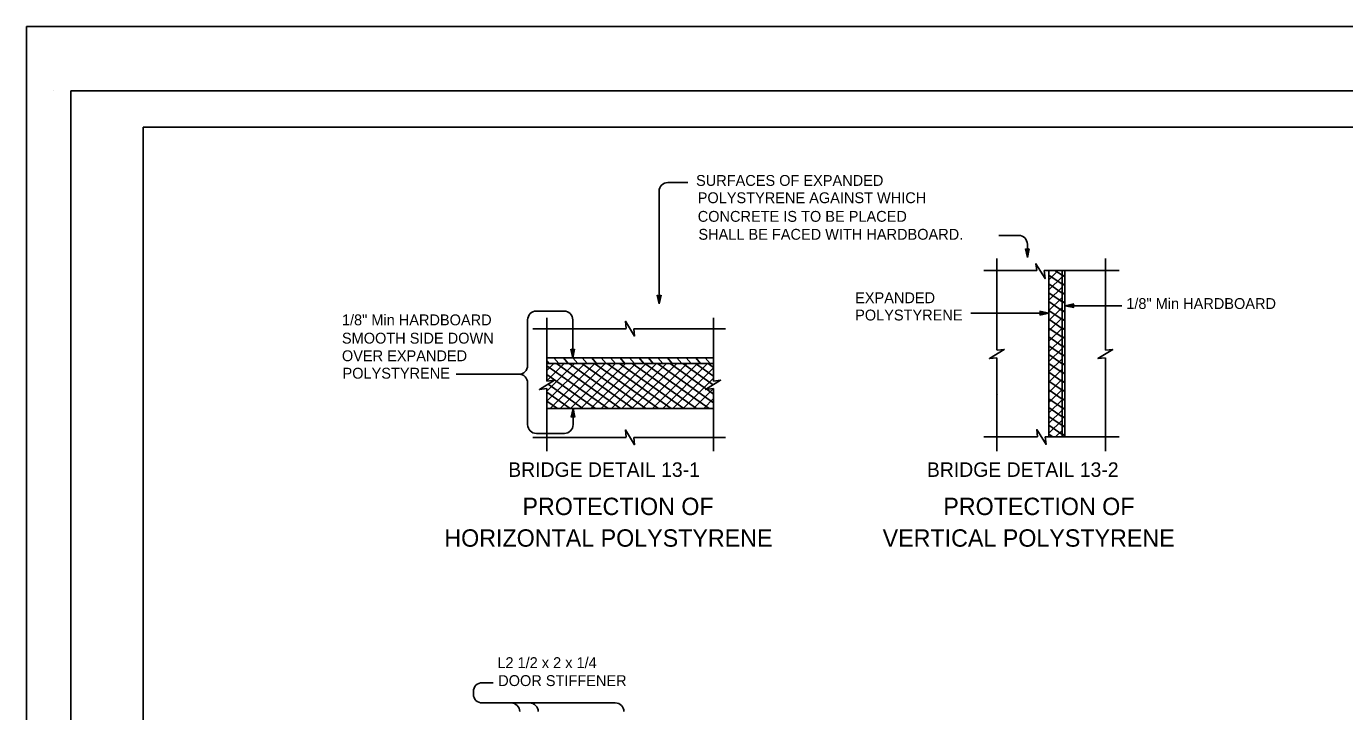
# Model space of a CAD drawing. Extents: x -894 to 866, y -476 to 714.
# Drawn here: x -894 to 16, y 240 to 714 of the extents above; entities that cross this region are included whole.
import ezdxf

# ---------------------------------------------------------------- set-up
doc = ezdxf.new("R2010")
doc.units = 0
for name, color, linetype in [('10 Sheet Format', 7, 'Continuous'), ('56 Stage 3 Anno', 7, 'Continuous'), ('57 Undefined', 7, 'Continuous'), ('59 Sndwall Anno', 7, 'Continuous'), ('60 Nongeo Data', 7, 'Continuous')]:
    doc.layers.add(name, color=color, linetype=linetype)

msp = doc.modelspace()

# ---------------------------------------------------------------- linework, layer by layer
at = {"layer": '10 Sheet Format'}
for p, q in [((-875.42, 668.97), (-875.42, 668.97)), ((-813.45, 643.96), (811.55, 643.96)), ((-813.45, 643.96), (-813.45, -406.04))]:
    msp.add_line(p, q, dxfattribs=at)
for points in [[(-894.04, 713.56), (865.96, 713.56), (865.96, -476.44), (-894.04, -476.44)], [(-863.43, 668.96), (836.57, 668.96), (836.57, -431.04), (-863.43, -431.04)], [(-863.43, 668.96), (836.57, 668.96), (836.57, -431.04), (-863.43, -431.04)]]:
    msp.add_lwpolyline(points, close=True, dxfattribs=at)
at = {"layer": '56 Stage 3 Anno'}
for p, q in [((-451.38, 605.67), (-437.65, 605.67)), ((-457.38, 599.67), (-457.38, 521.84)), ((-222.88, 569.19), (-209.25, 569.19)), ((-203.25, 553.98), (-204.58, 559.98)), ((-204.58, 559.98), (-204.58, 559.98)), ((-204.58, 559.98), (-203.25, 559.18)), ((-203.25, 555.37), (-204.22, 559.75)), ((-203.25, 556.75), (-203.87, 559.57)), ((-203.25, 558.13), (-203.51, 559.34)), ((-203.25, 563.19), (-203.25, 553.98)), ((-203.25, 559.18), (-201.91, 559.98)), ((-201.91, 559.98), (-203.25, 553.98)), ((-202.27, 559.77), (-203.25, 555.36)), ((-202.63, 559.53), (-203.25, 556.75)), ((-202.97, 559.36), (-203.25, 558.13)), ((-201.91, 559.98), (-201.91, 559.98)), ((-203.25, 553.98), (-203.25, 553.98)), ((-457.38, 521.84), (-458.71, 527.84)), ((-458.71, 527.84), (-458.71, 527.84)), ((-458.71, 527.84), (-457.38, 527.04)), ((-457.38, 527.04), (-456.04, 527.84)), ((-456.04, 527.84), (-457.38, 521.84)), ((-456.04, 527.84), (-456.04, 527.84)), ((-457.39, 523.23), (-458.35, 527.61)), ((-457.38, 524.6), (-458.01, 527.43)), ((-457.38, 525.98), (-457.65, 527.19)), ((-456.4, 527.62), (-457.38, 523.22)), ((-456.76, 527.39), (-457.38, 524.6)), ((-457.1, 527.21), (-457.38, 525.98)), ((-457.38, 521.84), (-457.38, 521.84)), ((-177.07, 520.67), (-171.07, 522)), ((-177.07, 520.67), (-138.02, 520.67)), ((-171.07, 519.33), (-177.07, 520.67)), ((-177.07, 520.67), (-177.07, 520.67)), ((-171.28, 519.68), (-175.69, 520.67)), ((-175.67, 520.67), (-171.3, 521.64)), ((-174.3, 520.66), (-171.48, 521.29)), ((-171.52, 520.04), (-174.3, 520.66)), ((-172.92, 520.66), (-171.71, 520.93)), ((-171.69, 520.39), (-172.92, 520.66)), ((-171.07, 522), (-171.87, 520.67)), ((-171.87, 520.67), (-171.07, 519.33)), ((-171.07, 522), (-171.07, 522)), ((-171.07, 519.33), (-171.07, 519.33)), ((-548.09, 510.93), (-548.09, 479.37)), ((-542.09, 516.93), (-523, 516.93)), ((-517, 510.93), (-517, 484.67)), ((-242.31, 515.52), (-188.52, 515.52)), ((-193.72, 515.52), (-194.52, 516.86)), ((-194.52, 516.86), (-194.52, 516.86)), ((-194.52, 516.86), (-188.52, 515.52)), ((-188.52, 515.52), (-194.52, 514.19)), ((-194.52, 514.19), (-193.72, 515.52)), ((-194.52, 514.19), (-194.52, 514.19)), ((-194.3, 516.51), (-189.9, 515.52)), ((-189.91, 515.52), (-194.28, 514.55)), ((-191.28, 515.52), (-194.11, 514.9)), ((-194.07, 516.15), (-191.28, 515.52)), ((-193.89, 515.8), (-192.66, 515.52)), ((-192.66, 515.52), (-193.87, 515.26)), ((-188.52, 515.52), (-188.52, 515.52)), ((-517, 484.67), (-518.33, 490.67)), ((-518.33, 490.67), (-518.33, 490.67)), ((-518.33, 490.67), (-517, 489.87)), ((-517, 486.06), (-517.97, 490.43)), ((-517, 487.43), (-517.62, 490.26)), ((-517, 488.81), (-517.26, 490.02)), ((-517, 489.87), (-515.66, 490.67)), ((-515.66, 490.67), (-517, 484.67)), ((-516.02, 490.45), (-517, 486.05)), ((-516.38, 490.22), (-517, 487.43)), ((-516.72, 490.04), (-517, 488.81)), ((-517, 484.67), (-517, 484.67)), ((-515.66, 490.67), (-515.66, 490.67)), ((-597.42, 473.37), (-554.09, 473.37)), ((-548.09, 467.37), (-548.09, 438.51)), ((-518.11, 443.67), (-516.77, 449.67)), ((-517.75, 443.89), (-516.77, 448.29)), ((-517.39, 444.12), (-516.77, 446.91)), ((-516.77, 449.67), (-516.77, 438.51)), ((-516.77, 449.67), (-516.77, 449.67)), ((-516.77, 449.67), (-515.44, 443.67)), ((-516.77, 446.91), (-516.14, 444.08)), ((-516.76, 448.28), (-515.79, 443.9)), ((-516.77, 444.47), (-518.11, 443.67)), ((-518.11, 443.67), (-518.11, 443.67)), ((-517.04, 444.3), (-516.77, 445.53)), ((-516.77, 445.53), (-516.5, 444.32)), ((-515.44, 443.67), (-516.77, 444.47)), ((-515.44, 443.67), (-515.44, 443.67)), ((-542.09, 432.51), (-522.77, 432.51)), ((-579.53, 260.27), (-571.9, 260.27)), ((-585.53, 254.27), (-585.53, 252.33)), ((-579.53, 246.33), (-487.61, 246.33))]:
    msp.add_line(p, q, dxfattribs=at)
for centre, start, end in [((-451.38, 599.67), 90, 180), ((-209.25, 563.19), 0, 90), ((-542.09, 510.93), 90, 180), ((-523, 510.93), 0, 90), ((-554.09, 479.37), 270, 0), ((-554.09, 467.37), 0, 90), ((-542.09, 438.51), 180, 270), ((-522.77, 438.51), 270, 0), ((-579.53, 254.27), 90, 180), ((-579.53, 252.33), 180, 270), ((-559.58, 240.33), 0, 90), ((-546.83, 240.33), 0, 90), ((-487.61, 240.33), 0, 90)]:
    msp.add_arc(centre, 6, start, end, dxfattribs=at)
at = {"layer": '59 Sndwall Anno'}
for p, q in [((-188.32, 538.61), (-181.91, 545.02)), ((-188.32, 541.82), (-179.32, 535.52)), ((-188.32, 531.54), (-179.32, 540.54)), ((-184.17, 545.02), (-179.32, 541.63)), ((-179.32, 540.63), (-177.32, 542.03)), ((-188.32, 535.72), (-179.32, 529.42)), ((-188.32, 524.47), (-179.32, 533.47)), ((-188.32, 529.62), (-179.32, 523.31)), ((-179.32, 534.52), (-177.32, 535.92)), ((-179.32, 528.42), (-177.32, 529.82)), ((-188.32, 517.4), (-179.32, 526.4)), ((-188.32, 523.51), (-179.32, 517.21)), ((-188.32, 510.33), (-179.32, 519.33)), ((-179.32, 522.32), (-177.32, 523.72)), ((-188.32, 517.41), (-179.32, 511.11)), ((-188.32, 503.25), (-179.32, 512.25)), ((-188.32, 511.3), (-179.32, 505)), ((-179.32, 516.21), (-177.32, 517.61)), ((-179.32, 510.11), (-177.32, 511.51)), ((-188.32, 505.2), (-179.32, 498.9)), ((-188.32, 496.18), (-179.32, 505.18)), ((-179.32, 504), (-177.32, 505.41)), ((-188.32, 499.1), (-179.32, 492.8)), ((-188.32, 489.11), (-179.32, 498.11)), ((-188.32, 492.99), (-179.32, 486.69)), ((-179.32, 497.9), (-177.32, 499.3)), ((-179.32, 491.8), (-177.32, 493.2)), ((-534.77, 484.67), (-534.77, 480.67)), ((-534.77, 482.58), (-533.16, 480.67)), ((-529.99, 484.67), (-526.64, 480.67)), ((-523.47, 484.67), (-520.11, 480.67)), ((-516.94, 484.67), (-513.58, 480.67)), ((-510.41, 484.67), (-507.06, 480.67)), ((-503.89, 484.67), (-500.53, 480.67)), ((-497.36, 484.67), (-494, 480.67)), ((-490.83, 484.67), (-487.48, 480.67)), ((-484.31, 484.67), (-480.95, 480.67)), ((-477.78, 484.67), (-474.42, 480.67)), ((-471.25, 484.67), (-467.89, 480.67)), ((-464.72, 484.67), (-461.37, 480.67)), ((-458.2, 484.67), (-454.84, 480.67)), ((-451.67, 484.67), (-448.31, 480.67)), ((-445.14, 484.67), (-441.79, 480.67)), ((-438.62, 484.67), (-435.26, 480.67)), ((-432.09, 484.67), (-428.73, 480.67)), ((-425.56, 484.67), (-422.21, 480.67)), ((-188.32, 482.04), (-179.32, 491.04)), ((-188.32, 486.89), (-179.32, 480.59)), ((-188.32, 474.97), (-179.32, 483.97)), ((-179.32, 485.69), (-177.32, 487.09)), ((-534.77, 475.86), (-529.96, 480.67)), ((-534.77, 468.79), (-522.89, 480.67)), ((-534.77, 461.72), (-515.82, 480.67)), ((-534.77, 454.65), (-508.74, 480.67)), ((-534.77, 479.17), (-492.64, 449.67)), ((-532.67, 449.67), (-501.67, 480.67)), ((-528.2, 480.67), (-483.92, 449.67)), ((-525.6, 449.67), (-494.6, 480.67)), ((-519.48, 480.67), (-475.21, 449.67)), ((-518.53, 449.67), (-487.53, 480.67)), ((-511.46, 449.67), (-480.46, 480.67)), ((-510.76, 480.67), (-466.49, 449.67)), ((-504.39, 449.67), (-473.39, 480.67)), ((-502.04, 480.67), (-457.77, 449.67)), ((-497.32, 449.67), (-466.32, 480.67)), ((-493.33, 480.67), (-449.06, 449.67)), ((-490.25, 449.67), (-459.25, 480.67)), ((-484.61, 480.67), (-440.34, 449.67)), ((-483.18, 449.67), (-452.18, 480.67)), ((-476.1, 449.67), (-445.1, 480.67)), ((-475.89, 480.67), (-431.62, 449.67)), ((-469.03, 449.67), (-438.03, 480.67)), ((-467.18, 480.67), (-422.9, 449.67)), ((-461.96, 449.67), (-430.96, 480.67)), ((-458.46, 480.67), (-419.77, 453.58)), ((-454.89, 449.67), (-423.89, 480.67)), ((-449.74, 480.67), (-424.65, 463.1)), ((-447.82, 449.67), (-419.77, 477.72)), ((-441.02, 480.67), (-420.05, 465.98)), ((-432.31, 480.67), (-419.77, 471.89)), ((-423.59, 480.67), (-419.77, 477.99)), ((-188.32, 480.79), (-179.32, 474.48)), ((-188.32, 467.9), (-179.32, 476.9)), ((-188.32, 474.68), (-179.32, 468.38)), ((-179.32, 479.59), (-177.32, 480.99)), ((-179.32, 473.49), (-177.32, 474.89)), ((-534.77, 473.06), (-501.36, 449.67)), ((-534.05, 466.46), (-510.08, 449.67)), ((-440.75, 449.67), (-419.77, 470.65)), ((-188.32, 460.83), (-179.32, 469.83)), ((-188.32, 468.58), (-179.32, 462.28)), ((-179.32, 467.38), (-177.32, 468.78)), ((-534.77, 460.85), (-518.79, 449.67)), ((-433.68, 449.67), (-419.95, 463.39)), ((-426.61, 449.67), (-419.77, 456.51)), ((-424.29, 462.85), (-419.77, 459.68)), ((-188.32, 453.76), (-179.32, 462.76)), ((-188.32, 462.47), (-179.32, 456.17)), ((-188.32, 456.37), (-179.32, 450.07)), ((-188.32, 446.69), (-179.32, 455.69)), ((-179.32, 461.28), (-177.32, 462.68)), ((-179.32, 455.17), (-177.32, 456.57)), ((-534.77, 454.75), (-527.51, 449.67)), ((-188.32, 450.27), (-179.32, 443.96)), ((-188.32, 439.61), (-179.32, 448.61)), ((-179.32, 449.07), (-177.32, 450.47)), ((-188.32, 444.16), (-179.32, 437.86)), ((-188.32, 432.54), (-179.32, 441.54)), ((-188.32, 438.06), (-179.32, 431.76)), ((-179.32, 442.97), (-177.32, 444.37)), ((-179.32, 436.86), (-177.32, 438.26)), ((-188.32, 431.95), (-185.56, 430.02)), ((-183.78, 430.02), (-179.32, 434.47)), ((-179.32, 430.76), (-177.32, 432.16))]:
    msp.add_line(p, q, dxfattribs=at)
for points in [[(-224.38, 459.79), (-223.95, 459.45)], [(-223.95, 459.45), (-224.38, 459.34)]]:
    msp.add_lwpolyline(points, dxfattribs=at)
at = {"layer": '60 Nongeo Data'}
for p, q in [((-224.32, 489.88), (-224.32, 553.17)), ((-149.32, 489.88), (-149.32, 553.17)), ((-233.23, 545.02), (-196.8, 545.02)), ((-191.68, 545.02), (-155.78, 545.02)), ((-188.32, 430.02), (-188.32, 545.02)), ((-179.32, 430.02), (-179.32, 545.02)), ((-179.32, 545.02), (-179.32, 430.02)), ((-177.32, 545.02), (-177.32, 430.02)), ((-177.32, 545.02), (-177.32, 430.02)), ((-155.78, 545.02), (-139.82, 545.02)), ((-534.77, 512.17), (-534.77, 491.89)), ((-534.77, 512.17), (-534.77, 491.89)), ((-419.77, 512.17), (-419.77, 491.89)), ((-480.02, 504.67), (-544.62, 504.67)), ((-474.9, 504.67), (-411.62, 504.67)), ((-411.62, 504.67), (-474.9, 504.67)), ((-534.8, 491.89), (-534.8, 468.55)), ((-419.77, 491.89), (-419.77, 468.54)), ((-419.77, 484.67), (-534.77, 484.67)), ((-224.32, 420.17), (-224.32, 484.76)), ((-149.32, 420.17), (-149.32, 484.76)), ((-419.77, 480.67), (-534.77, 480.67)), ((-534.8, 463.43), (-534.8, 436.16)), ((-419.77, 463.42), (-419.77, 436.13)), ((-534.77, 449.67), (-419.77, 449.67)), ((-480.02, 429.67), (-544.62, 429.67)), ((-534.77, 436.13), (-534.77, 420.17)), ((-474.9, 429.67), (-411.62, 429.67)), ((-411.62, 429.67), (-474.9, 429.67)), ((-419.77, 436.13), (-419.77, 420.17)), ((-233.23, 430.02), (-196.13, 430.02)), ((-191.01, 430.02), (-154.25, 430.02)), ((-155.78, 430.02), (-139.82, 430.02))]:
    msp.add_line(p, q, dxfattribs=at)
for points in [[(-196.8, 545.02), (-197.38, 549.67), (-190.98, 539.43), (-191.68, 545.02)], [(-474.9, 504.67), (-474.28, 499.69), (-480.68, 509.93), (-480.04, 504.81)], [(-224.18, 489.9), (-219.2, 490.52), (-229.44, 484.12), (-224.32, 484.76)], [(-149.32, 489.88), (-144.34, 490.5), (-154.58, 484.1), (-149.46, 484.74)], [(-534.8, 468.55), (-529.68, 469.19), (-539.93, 462.79), (-534.8, 463.43)], [(-419.77, 468.54), (-415.01, 469.13), (-425.25, 462.73), (-419.77, 463.42)], [(-474.9, 429.67), (-474.28, 424.69), (-480.68, 434.93), (-480.04, 429.81)], [(-196.13, 430.02), (-196.77, 435.14), (-190.37, 424.9), (-191.01, 430.02)]]:
    msp.add_lwpolyline(points, dxfattribs=at)

# ---------------------------------------------------------------- texts
at = {"layer": '57 Undefined'}
for s, height, p in [('SURFACES OF EXPANDED', 7.5, (-431.9, 603.39)), ('POLYSTYRENE AGAINST WHICH', 7.5, (-430.73, 591.46)), ('CONCRETE IS TO BE PLACED', 7.5, (-430.73, 578.6)), ('SHALL BE FACED WITH HARDBOARD.', 7.5, (-430.26, 566.21)), ('EXPANDED', 7.5, (-322.09, 522.39)), ('1/8" Min HARDBOARD', 7.5, (-134.98, 518.39)), ('1/8" Min HARDBOARD', 7.5, (-676.27, 507.12)), ('POLYSTYRENE', 7.5, (-322.09, 510.46)), ('SMOOTH SIDE DOWN', 7.5, (-676.27, 494.49)), ('OVER EXPANDED', 7.5, (-676.27, 482.33)), ('POLYSTYRENE', 7.5, (-675.86, 470.29)), ('BRIDGE DETAIL 13-1', 10, (-561.49, 402.47)), ('BRIDGE DETAIL 13-2', 10, (-272.56, 402.47)), ('PROTECTION OF', 12, (-551.69, 376.08)), ('PROTECTION OF', 12, (-261.25, 376.08)), ('HORIZONTAL POLYSTYRENE', 12, (-605.59, 354.24)), ('VERTICAL POLYSTYRENE', 12, (-303.11, 354.24)), ('L2 1/2 x 2 x 1/4', 7.5, (-569.01, 270.43)), ('DOOR STIFFENER', 7.5, (-568.42, 258.02))]:
    msp.add_text(s, height=height, dxfattribs=at).set_placement(p)
at = {"layer": '60 Nongeo Data'}
msp.add_text('.', height=0.8, dxfattribs=at).set_placement((-196.44, 430.36))

doc.saveas('drawing.dxf')
